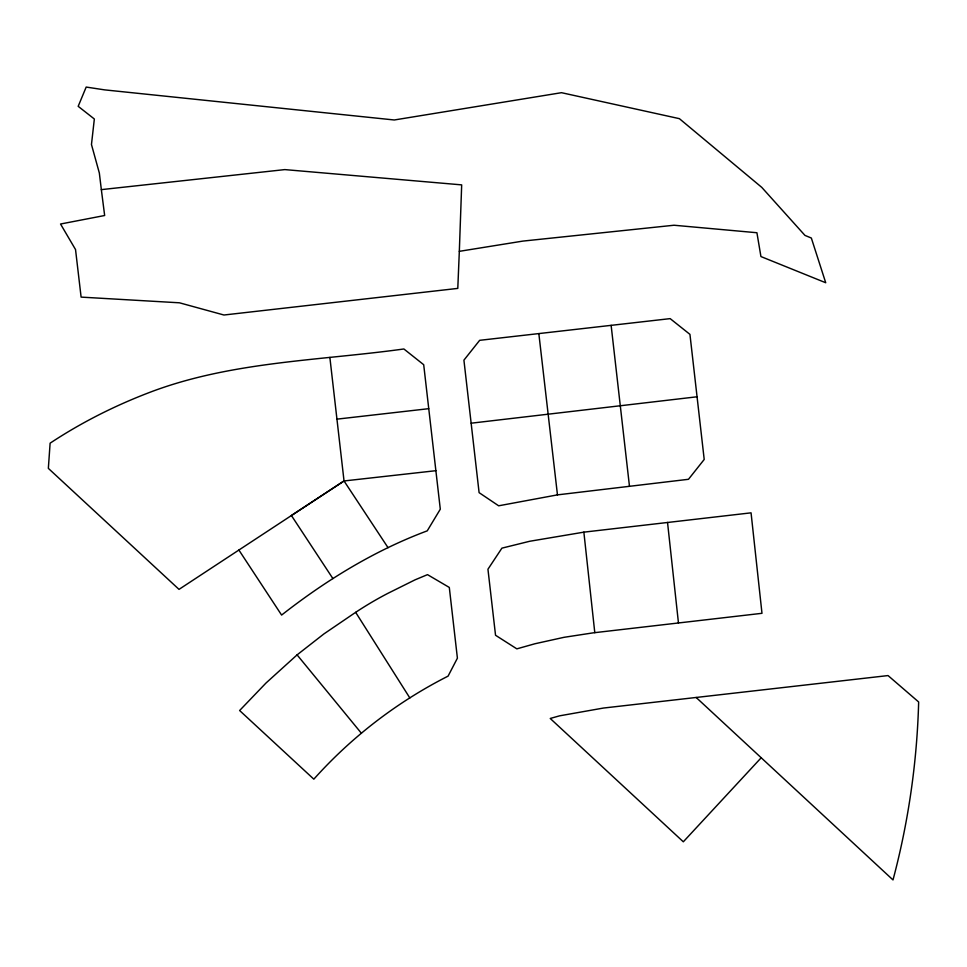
<?xml version="1.0" encoding="UTF-8"?>
<svg xmlns="http://www.w3.org/2000/svg" width="967" height="967" viewBox="0 0 967 967"><rect width="100%" height="100%" fill="white"/><g stroke="black" fill="none" stroke-linecap="round" stroke-linejoin="round"><path stroke-width="1.45" d="M459.325 251.335L461.682 184.878L284.818 169.6L101.342 189.629L99.335 173.008L91.466 144.518L94.343 119.001L78.182 106.322L86.184 87.066L104.654 89.871L394.294 119.981L561.489 92.687L679.39 118.663L761.791 187.393L804.967 235.404L811.337 238.027L825.721 282.739L760.932 256.557L756.919 232.733L674.023 225.238L522.881 241.097L459.325 251.335L457.79 288.396L223.957 315.012L179.475 302.804L81.107 297.111L75.535 249.559L60.534 224.018L104.654 215.508L101.342 189.629M761.222 757.729L683.318 841.798L550.223 718.469L559.579 715.834L603.444 708.049L888.044 675.57L918.65 701.969C917.067 761.948 908.448 821.962 893 879.934L696.167 697.473M297.087 654.877L266.022 683.004L239.623 710.527L313.828 779.172C351.674 736.842 397.437 701.776 448.084 676.126L457.403 658.164L449.304 587.44L427.499 574.64L415 579.862L387.84 593.363A349.619 349.619 0 0 0 355.663 612.329L323.897 633.929L297.087 654.877L361.428 733.288M435.851 470.699L344.034 480.962L179.016 589.374L48.35 468.366L50.115 443.176C82.026 422.071 116.403 404.871 152.206 391.43C232.624 361.44 319.811 360.631 403.88 348.978L423.703 364.716L440.299 509.186L427.245 530.847C374.41 550.549 325.879 580.393 281.602 615.072L238.909 550.066M329.868 357.427L344.034 480.962L291.418 515.52L332.902 578.592M557.463 494.874L498.658 505.801L479.1 492.65L463.918 360.159L479.656 340.324L670.167 318.627L689.942 334.364L704.206 459.458L688.48 479.294L557.463 494.874L538.837 333.603M583.863 532.152L751.057 512.836L761.984 613.308L593.327 632.829L563.979 637.326L534.944 643.756L516.837 648.857L495.539 635.259L487.948 569.237L501.909 548.144L529.735 541.266L583.863 532.152L594.79 632.672M697.074 396.784L471.159 423.195M336.951 419.146L428.719 408.678M344.034 480.962L388.045 547.685M355.663 612.329L409.851 697.981M611.132 325.359L629.444 486.063M667.532 522.446L678.459 622.966"/></g></svg>
